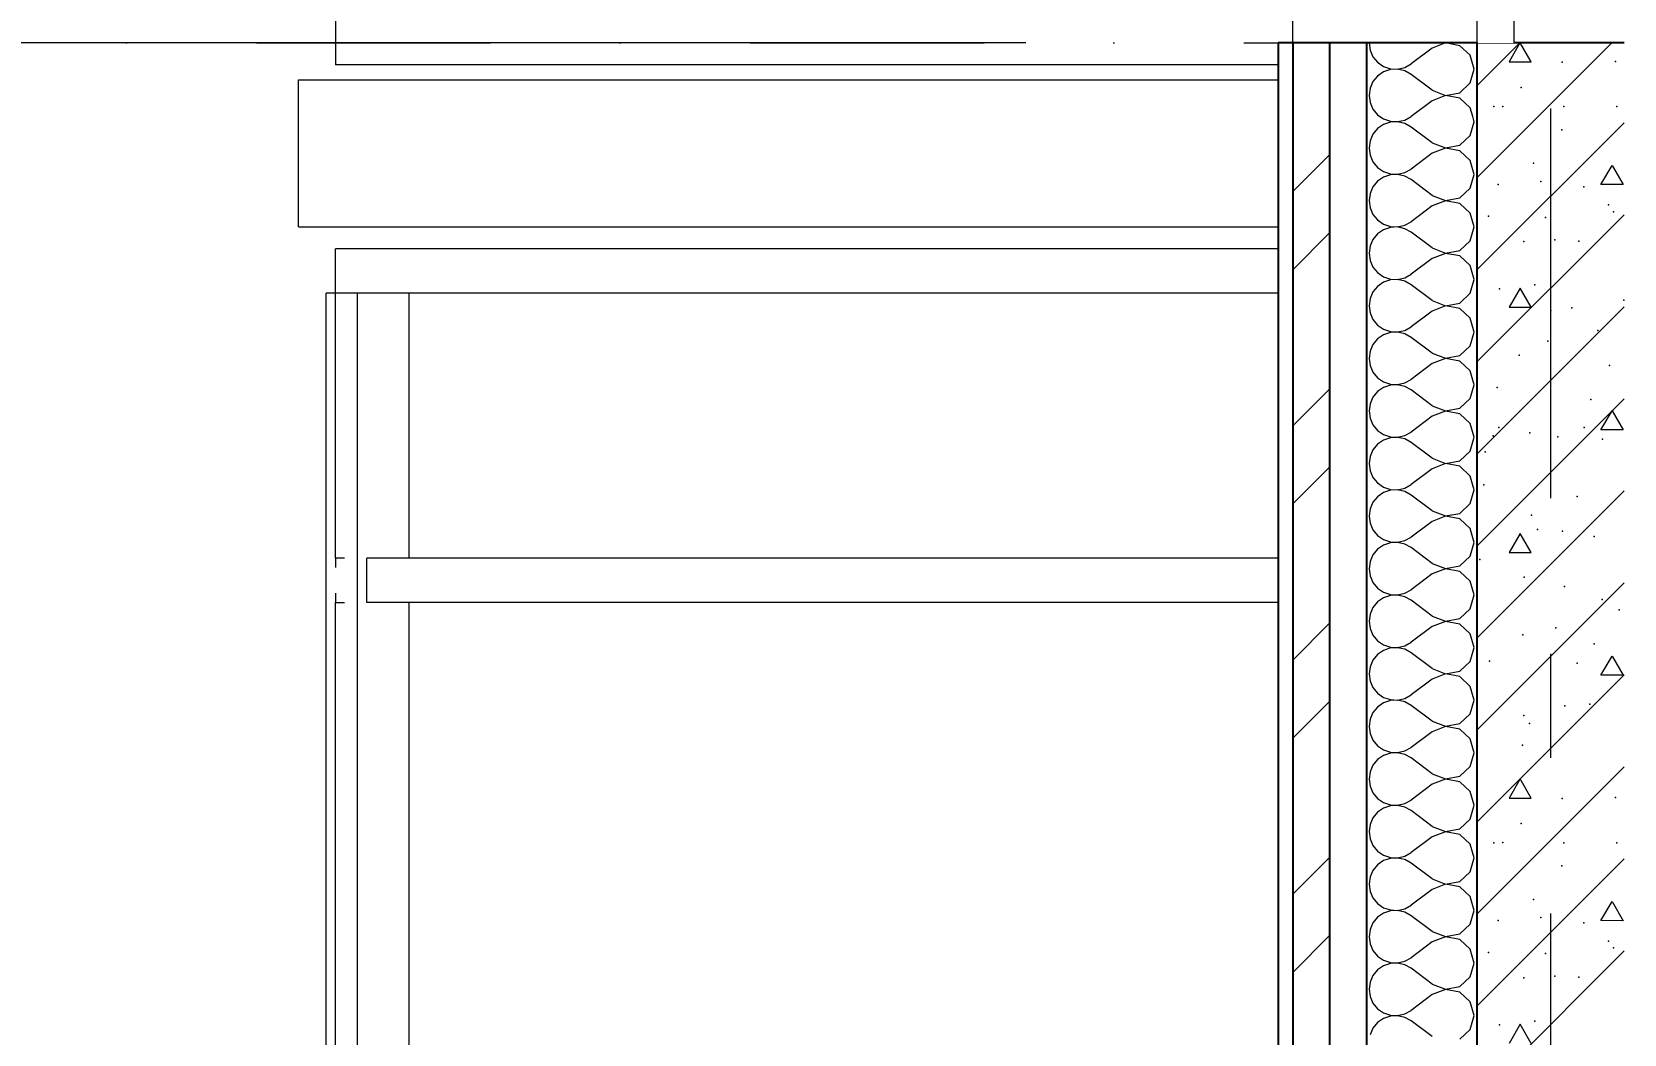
# Model space of a CAD drawing. Header units: millimetres. Extents: x 18162 to 7085488, y 72188 to 247925.
# Drawn here: x 3663267 to 3665429, y 108771 to 110133 of the extents above; entities that cross this region are included whole.
import ezdxf
from ezdxf.enums import TextEntityAlignment as Align

# ---------------------------------------------------------------- set-up
doc = ezdxf.new("R2010")
doc.units = ezdxf.units.MM
doc.header["$MEASUREMENT"] = 0
for name, pattern in [('Dot & Dashed', [670.277762, 317.5, -176.388889, 0, -176.388874]), ('Double Dashed', [1093.611073, 529.166651, -211.666656, 141.111112, -211.666656]), ('Wipeout_Contour', [1000, 0, -1000])]:
    doc.linetypes.add(name, pattern=pattern)
for name, color, linetype in [('Archicad Windows', 7, 'Continuous'), ('Finish - Wall', 7, 'Continuous'), ('Structural - Bearing', 7, 'Continuous'), ('Structural - Grid', 7, 'Continuous')]:
    doc.layers.add(name, color=color, linetype=linetype)
doc.styles.add('GENERATED_STYLE_3', font='', dxfattribs={"width": 0.8})
doc.styles.get('GENERATED_STYLE_3').set_extended_font_data('ISOCPEUR MON')
doc.dimstyles.new('GENERATED_STYLE__7', dxfattribs={"dimtxt": 220.000005, "dimasz": 114, "dimexe": 0.18, "dimexo": 342.629951, "dimgap": 0, "dimtad": 1, "dimdec": 0, "dimzin": 0, "dimdsep": 46, "dimtxsty": 'GENERATED_STYLE_3', "dimblk": 'ARROWHEAD_2', "dimblk1": 'ARROWHEAD_2', "dimblk2": 'ARROWHEAD_2', "dimcen": 0.09, "dimclrd": 13, "dimclre": 13, "dimclrt": 13, "dimadec": 0, "dimazin": 0, "dimtfac": 1, "dimtdec": 4, "dimtmove": 0, "dimatfit": 3, "dimfxl": 1, "dimtolj": 1, "dimtzin": 0, "dimarcsym": 0})
pattern_1 = [(45, (3761974.73, 95118), (-159.099, 159.099), []), (45, (3761921.7, 95171.04), (-159.099, 159.099), [])]

# ---------------------------------------------------------------- blocks, each defined once
blk = doc.blocks.new('*X796', base_point=(3761974.7, 95118))
at = {"layer": 'Structural - Bearing', "color": 7, "linetype": 'Continuous', "lineweight": 9}
for p, q in [((3665097.5, 110018), (3665102.4, 110014.6)), ((3665102.4, 110014.6), (3665111.7, 110011.5)), ((3665131.1, 110013.2), (3665139.8, 110018)), ((3665225.5, 110010.9), (3665223.5, 110018)), ((3665088, 109993.9), (3665084, 109984.9)), ((3665094.2, 110001.5), (3665088, 109993.9)), ((3665102.4, 110007.1), (3665094.2, 110001.5)), ((3665111.7, 110010.2), (3665102.4, 110007.1)), ((3665111.7, 110011.5), (3665121.5, 110011)), ((3665121.5, 110010.7), (3665111.7, 110010.2)), ((3665121.5, 110011), (3665131.1, 110013.2)), ((3665131.1, 110008.5), (3665121.5, 110010.7)), ((3665139.8, 110003.7), (3665131.1, 110008.5)), ((3665168.3, 109982.3), (3665139.8, 110003.7)), ((3665220.1, 109992.1), (3665225.5, 110010.9)), ((3665084, 109984.9), (3665082.6, 109975.1)), ((3665082.6, 109975.1), (3665084, 109965.4)), ((3665168.3, 109982.3), (3665186.6, 109975.3)), ((3665186.6, 109975), (3665168.3, 109968)), ((3665186.6, 109975.3), (3665205.7, 109978.9)), ((3665205.7, 109971.4), (3665186.6, 109975)), ((3665205.7, 109978.9), (3665220.1, 109992.1)), ((3665220.1, 109958.2), (3665205.7, 109971.4)), ((3665084, 109965.4), (3665088, 109956.4)), ((3665088, 109956.4), (3665094.2, 109948.8)), ((3665168.3, 109968), (3665139.8, 109946.6)), ((3665225.5, 109939.4), (3665220.1, 109958.2)), ((3665094.2, 109930.1), (3665088, 109922.5)), ((3665094.2, 109948.8), (3665102.4, 109943.2)), ((3665102.4, 109935.7), (3665094.2, 109930.1)), ((3665102.4, 109943.2), (3665111.7, 109940.1)), ((3665111.7, 109938.8), (3665102.4, 109935.7)), ((3665111.7, 109940.1), (3665121.5, 109939.6)), ((3665121.5, 109939.3), (3665111.7, 109938.8)), ((3665121.5, 109939.6), (3665131.1, 109941.8)), ((3665131.1, 109937.1), (3665121.5, 109939.3)), ((3665131.1, 109941.8), (3665139.8, 109946.6)), ((3665139.8, 109932.3), (3665131.1, 109937.1)), ((3665168.3, 109910.9), (3665139.8, 109932.3)), ((3665220.1, 109920.7), (3665225.5, 109939.4)), ((3665084, 109913.5), (3665082.6, 109903.7)), ((3665088, 109922.5), (3665084, 109913.5)), ((3665168.3, 109910.9), (3665186.6, 109903.9)), ((3665186.6, 109903.9), (3665205.7, 109907.5)), ((3665205.7, 109907.5), (3665220.1, 109920.7)), ((3665082.6, 109903.7), (3665084, 109894)), ((3665084, 109894), (3665088, 109884.9)), ((3665088, 109884.9), (3665094.2, 109877.4)), ((3665168.3, 109896.6), (3665139.8, 109875.1)), ((3665186.6, 109903.6), (3665168.3, 109896.6)), ((3665205.7, 109900), (3665186.6, 109903.6)), ((3665220.1, 109886.8), (3665205.7, 109900)), ((3665225.5, 109868), (3665220.1, 109886.8)), ((3665094.2, 109877.4), (3665102.4, 109871.8)), ((3665102.4, 109864.2), (3665094.2, 109858.7)), ((3665102.4, 109871.8), (3665111.7, 109868.6)), ((3665111.7, 109867.4), (3665102.4, 109864.2)), ((3665111.7, 109868.6), (3665121.5, 109868.2)), ((3665121.5, 109867.9), (3665111.7, 109867.4)), ((3665121.5, 109868.2), (3665131.1, 109870.4)), ((3665131.1, 109865.6), (3665121.5, 109867.9)), ((3665131.1, 109870.4), (3665139.8, 109875.1)), ((3665139.8, 109860.9), (3665131.1, 109865.6)), ((3665220.1, 109849.2), (3665225.5, 109868)), ((3665084, 109842.1), (3665082.6, 109832.3)), ((3665088, 109851.1), (3665084, 109842.1)), ((3665094.2, 109858.7), (3665088, 109851.1)), ((3665168.3, 109839.4), (3665139.8, 109860.9)), ((3665205.7, 109836.1), (3665220.1, 109849.2)), ((3665082.6, 109832.3), (3665084, 109822.5)), ((3665084, 109822.5), (3665088, 109813.5)), ((3665168.3, 109825.1), (3665139.8, 109803.7)), ((3665168.3, 109839.4), (3665186.6, 109832.4)), ((3665186.6, 109832.1), (3665168.3, 109825.1)), ((3665186.6, 109832.4), (3665205.7, 109836.1)), ((3665205.7, 109828.5), (3665186.6, 109832.1)), ((3665220.1, 109815.4), (3665205.7, 109828.5)), ((3665088, 109813.5), (3665094.2, 109805.9)), ((3665094.2, 109805.9), (3665102.4, 109800.3)), ((3665102.4, 109800.3), (3665111.7, 109797.2)), ((3665121.5, 109796.7), (3665131.1, 109799)), ((3665131.1, 109799), (3665139.8, 109803.7)), ((3665225.5, 109796.6), (3665220.1, 109815.4)), ((3665088, 109779.6), (3665084, 109770.6)), ((3665094.2, 109787.2), (3665088, 109779.6)), ((3665102.4, 109792.8), (3665094.2, 109787.2)), ((3665111.7, 109796), (3665102.4, 109792.8)), ((3665111.7, 109797.2), (3665121.5, 109796.7)), ((3665121.5, 109796.4), (3665111.7, 109796)), ((3665131.1, 109794.2), (3665121.5, 109796.4)), ((3665139.8, 109789.4), (3665131.1, 109794.2)), ((3665168.3, 109768), (3665139.8, 109789.4)), ((3665205.7, 109764.6), (3665220.1, 109777.8)), ((3665220.1, 109777.8), (3665225.5, 109796.6)), ((3665084, 109770.6), (3665082.6, 109760.9)), ((3665082.6, 109760.9), (3665084, 109751.1)), ((3665168.3, 109768), (3665186.6, 109761)), ((3665186.6, 109760.7), (3665168.3, 109753.7)), ((3665186.6, 109761), (3665205.7, 109764.6)), ((3665205.7, 109757.1), (3665186.6, 109760.7)), ((3665220.1, 109743.9), (3665205.7, 109757.1)), ((3665084, 109751.1), (3665088, 109742.1)), ((3665088, 109742.1), (3665094.2, 109734.5)), ((3665094.2, 109734.5), (3665102.4, 109728.9)), ((3665168.3, 109753.7), (3665139.8, 109732.3)), ((3665225.5, 109725.1), (3665220.1, 109743.9)), ((3665094.2, 109715.8), (3665088, 109708.2)), ((3665102.4, 109721.4), (3665094.2, 109715.8)), ((3665102.4, 109728.9), (3665111.7, 109725.8)), ((3665111.7, 109724.5), (3665102.4, 109721.4)), ((3665111.7, 109725.8), (3665121.5, 109725.3)), ((3665121.5, 109725), (3665111.7, 109724.5)), ((3665121.5, 109725.3), (3665131.1, 109727.5)), ((3665131.1, 109722.8), (3665121.5, 109725)), ((3665131.1, 109727.5), (3665139.8, 109732.3)), ((3665139.8, 109718), (3665131.1, 109722.8)), ((3665168.3, 109696.6), (3665139.8, 109718)), ((3665220.1, 109706.4), (3665225.5, 109725.1)), ((3665084, 109699.2), (3665082.6, 109689.4)), ((3665088, 109708.2), (3665084, 109699.2)), ((3665168.3, 109696.6), (3665186.6, 109689.6)), ((3665186.6, 109689.6), (3665205.7, 109693.2)), ((3665205.7, 109693.2), (3665220.1, 109706.4)), ((3665082.6, 109689.4), (3665084, 109679.7)), ((3665084, 109679.7), (3665088, 109670.7)), ((3665088, 109670.7), (3665094.2, 109663.1)), ((3665168.3, 109682.3), (3665139.8, 109660.9)), ((3665186.6, 109689.3), (3665168.3, 109682.3)), ((3665205.7, 109685.7), (3665186.6, 109689.3)), ((3665220.1, 109672.5), (3665205.7, 109685.7)), ((3665225.5, 109653.7), (3665220.1, 109672.5)), ((3665094.2, 109663.1), (3665102.4, 109657.5)), ((3665102.4, 109650), (3665094.2, 109644.4)), ((3665102.4, 109657.5), (3665111.7, 109654.3)), ((3665111.7, 109653.1), (3665102.4, 109650)), ((3665111.7, 109654.3), (3665121.5, 109653.9)), ((3665121.5, 109653.6), (3665111.7, 109653.1)), ((3665121.5, 109653.9), (3665131.1, 109656.1)), ((3665131.1, 109651.3), (3665121.5, 109653.6)), ((3665131.1, 109656.1), (3665139.8, 109660.9)), ((3665139.8, 109646.6), (3665131.1, 109651.3)), ((3665168.3, 109625.1), (3665139.8, 109646.6)), ((3665220.1, 109634.9), (3665225.5, 109653.7)), ((3665084, 109627.8), (3665082.6, 109618)), ((3665088, 109636.8), (3665084, 109627.8)), ((3665094.2, 109644.4), (3665088, 109636.8)), ((3665168.3, 109625.1), (3665186.6, 109618.2)), ((3665205.7, 109621.8), (3665220.1, 109634.9)), ((3665082.6, 109618), (3665084, 109608.2)), ((3665084, 109608.2), (3665088, 109599.2)), ((3665168.3, 109610.9), (3665139.8, 109589.4)), ((3665186.6, 109617.9), (3665168.3, 109610.9)), ((3665186.6, 109618.2), (3665205.7, 109621.8)), ((3665205.7, 109614.2), (3665186.6, 109617.9)), ((3665220.1, 109601.1), (3665205.7, 109614.2)), ((3665088, 109599.2), (3665094.2, 109591.6)), ((3665094.2, 109591.6), (3665102.4, 109586.1)), ((3665102.4, 109586.1), (3665111.7, 109582.9)), ((3665111.7, 109581.7), (3665102.4, 109578.5)), ((3665111.7, 109582.9), (3665121.5, 109582.4)), ((3665121.5, 109582.1), (3665111.7, 109581.7)), ((3665121.5, 109582.4), (3665131.1, 109584.7)), ((3665131.1, 109579.9), (3665121.5, 109582.1)), ((3665131.1, 109584.7), (3665139.8, 109589.4)), ((3665225.5, 109582.3), (3665220.1, 109601.1)), ((3665220.1, 109563.5), (3665225.5, 109582.3)), ((3665088, 109565.4), (3665084, 109556.3)), ((3665094.2, 109572.9), (3665088, 109565.4)), ((3665102.4, 109578.5), (3665094.2, 109572.9)), ((3665139.8, 109575.1), (3665131.1, 109579.9)), ((3665168.3, 109553.7), (3665139.8, 109575.1)), ((3665205.7, 109550.3), (3665220.1, 109563.5)), ((3665084, 109556.3), (3665082.6, 109546.6)), ((3665082.6, 109546.6), (3665084, 109536.8)), ((3665168.3, 109539.4), (3665139.8, 109518)), ((3665168.3, 109553.7), (3665186.6, 109546.7)), ((3665186.6, 109546.4), (3665168.3, 109539.4)), ((3665186.6, 109546.7), (3665205.7, 109550.3)), ((3665205.7, 109542.8), (3665186.6, 109546.4)), ((3665220.1, 109529.6), (3665205.7, 109542.8)), ((3665084, 109536.8), (3665088, 109527.8)), ((3665088, 109527.8), (3665094.2, 109520.2)), ((3665094.2, 109520.2), (3665102.4, 109514.6)), ((3665131.1, 109513.2), (3665139.8, 109518)), ((3665225.5, 109510.9), (3665220.1, 109529.6)), ((3665094.2, 109501.5), (3665088, 109493.9)), ((3665102.4, 109507.1), (3665094.2, 109501.5)), ((3665102.4, 109514.6), (3665111.7, 109511.5)), ((3665111.7, 109510.2), (3665102.4, 109507.1)), ((3665111.7, 109511.5), (3665121.5, 109511)), ((3665121.5, 109510.7), (3665111.7, 109510.2)), ((3665121.5, 109511), (3665131.1, 109513.2)), ((3665131.1, 109508.5), (3665121.5, 109510.7)), ((3665139.8, 109503.7), (3665131.1, 109508.5)), ((3665168.3, 109482.3), (3665139.8, 109503.7)), ((3665220.1, 109492.1), (3665225.5, 109510.9)), ((3665084, 109484.9), (3665082.6, 109475.1)), ((3665082.6, 109475.1), (3665084, 109465.4)), ((3665088, 109493.9), (3665084, 109484.9)), ((3665168.3, 109482.3), (3665186.6, 109475.3)), ((3665186.6, 109475), (3665168.3, 109468)), ((3665186.6, 109475.3), (3665205.7, 109478.9)), ((3665205.7, 109471.4), (3665186.6, 109475)), ((3665205.7, 109478.9), (3665220.1, 109492.1)), ((3665084, 109465.4), (3665088, 109456.4)), ((3665088, 109456.4), (3665094.2, 109448.8)), ((3665168.3, 109468), (3665139.8, 109446.6)), ((3665220.1, 109458.2), (3665205.7, 109471.4)), ((3665225.5, 109439.4), (3665220.1, 109458.2)), ((3665094.2, 109430.1), (3665088, 109422.5)), ((3665094.2, 109448.8), (3665102.4, 109443.2)), ((3665102.4, 109435.7), (3665094.2, 109430.1)), ((3665102.4, 109443.2), (3665111.7, 109440.1)), ((3665111.7, 109438.8), (3665102.4, 109435.7)), ((3665111.7, 109440.1), (3665121.5, 109439.6)), ((3665121.5, 109439.3), (3665111.7, 109438.8)), ((3665121.5, 109439.6), (3665131.1, 109441.8)), ((3665131.1, 109437.1), (3665121.5, 109439.3)), ((3665131.1, 109441.8), (3665139.8, 109446.6)), ((3665139.8, 109432.3), (3665131.1, 109437.1)), ((3665168.3, 109410.9), (3665139.8, 109432.3)), ((3665220.1, 109420.7), (3665225.5, 109439.4)), ((3665084, 109413.5), (3665082.6, 109403.7)), ((3665088, 109422.5), (3665084, 109413.5)), ((3665168.3, 109410.9), (3665186.6, 109403.9)), ((3665205.7, 109407.5), (3665220.1, 109420.7)), ((3665082.6, 109403.7), (3665084, 109394)), ((3665084, 109394), (3665088, 109384.9)), ((3665168.3, 109396.6), (3665139.8, 109375.1)), ((3665186.6, 109403.6), (3665168.3, 109396.6)), ((3665186.6, 109403.9), (3665205.7, 109407.5)), ((3665205.7, 109400), (3665186.6, 109403.6)), ((3665220.1, 109386.8), (3665205.7, 109400)), ((3665088, 109384.9), (3665094.2, 109377.4)), ((3665094.2, 109377.4), (3665102.4, 109371.8)), ((3665102.4, 109371.8), (3665111.7, 109368.6)), ((3665111.7, 109367.4), (3665102.4, 109364.2)), ((3665111.7, 109368.6), (3665121.5, 109368.2)), ((3665121.5, 109367.9), (3665111.7, 109367.4)), ((3665121.5, 109368.2), (3665131.1, 109370.4)), ((3665131.1, 109365.6), (3665121.5, 109367.9)), ((3665131.1, 109370.4), (3665139.8, 109375.1)), ((3665139.8, 109360.9), (3665131.1, 109365.6)), ((3665225.5, 109368), (3665220.1, 109386.8)), ((3665220.1, 109349.2), (3665225.5, 109368)), ((3665088, 109351.1), (3665084, 109342.1)), ((3665094.2, 109358.7), (3665088, 109351.1)), ((3665102.4, 109364.2), (3665094.2, 109358.7)), ((3665168.3, 109339.4), (3665139.8, 109360.9)), ((3665205.7, 109336.1), (3665220.1, 109349.2)), ((3665084, 109342.1), (3665082.6, 109332.3)), ((3665082.6, 109332.3), (3665084, 109322.5)), ((3665084, 109322.5), (3665088, 109313.5)), ((3665168.3, 109325.1), (3665139.8, 109303.7)), ((3665168.3, 109339.4), (3665186.6, 109332.4)), ((3665186.6, 109332.1), (3665168.3, 109325.1)), ((3665186.6, 109332.4), (3665205.7, 109336.1)), ((3665205.7, 109328.5), (3665186.6, 109332.1)), ((3665220.1, 109315.4), (3665205.7, 109328.5)), ((3665088, 109313.5), (3665094.2, 109305.9)), ((3665094.2, 109305.9), (3665102.4, 109300.3)), ((3665102.4, 109300.3), (3665111.7, 109297.2)), ((3665131.1, 109299), (3665139.8, 109303.7)), ((3665225.5, 109296.6), (3665220.1, 109315.4)), ((3665088, 109279.6), (3665084, 109270.6)), ((3665094.2, 109287.2), (3665088, 109279.6)), ((3665102.4, 109292.8), (3665094.2, 109287.2)), ((3665111.7, 109296), (3665102.4, 109292.8)), ((3665111.7, 109297.2), (3665121.5, 109296.7)), ((3665121.5, 109296.4), (3665111.7, 109296)), ((3665121.5, 109296.7), (3665131.1, 109299)), ((3665131.1, 109294.2), (3665121.5, 109296.4)), ((3665139.8, 109289.4), (3665131.1, 109294.2)), ((3665168.3, 109268), (3665139.8, 109289.4)), ((3665220.1, 109277.8), (3665225.5, 109296.6)), ((3665084, 109270.6), (3665082.6, 109260.9)), ((3665082.6, 109260.9), (3665084, 109251.1)), ((3665168.3, 109268), (3665186.6, 109261)), ((3665186.6, 109260.7), (3665168.3, 109253.7)), ((3665186.6, 109261), (3665205.7, 109264.6)), ((3665205.7, 109257.1), (3665186.6, 109260.7)), ((3665205.7, 109264.6), (3665220.1, 109277.8)), ((3665220.1, 109243.9), (3665205.7, 109257.1)), ((3665084, 109251.1), (3665088, 109242.1)), ((3665088, 109242.1), (3665094.2, 109234.5)), ((3665168.3, 109253.7), (3665139.8, 109232.3)), ((3665225.5, 109225.1), (3665220.1, 109243.9)), ((3665094.2, 109215.8), (3665088, 109208.2)), ((3665094.2, 109234.5), (3665102.4, 109228.9)), ((3665102.4, 109221.4), (3665094.2, 109215.8)), ((3665102.4, 109228.9), (3665111.7, 109225.8)), ((3665111.7, 109224.5), (3665102.4, 109221.4)), ((3665111.7, 109225.8), (3665121.5, 109225.3)), ((3665121.5, 109225), (3665111.7, 109224.5)), ((3665121.5, 109225.3), (3665131.1, 109227.5)), ((3665131.1, 109222.8), (3665121.5, 109225)), ((3665131.1, 109227.5), (3665139.8, 109232.3)), ((3665139.8, 109218), (3665131.1, 109222.8)), ((3665168.3, 109196.6), (3665139.8, 109218)), ((3665220.1, 109206.4), (3665225.5, 109225.1)), ((3665084, 109199.2), (3665082.6, 109189.4)), ((3665088, 109208.2), (3665084, 109199.2)), ((3665168.3, 109196.6), (3665186.6, 109189.6)), ((3665186.6, 109189.6), (3665205.7, 109193.2)), ((3665205.7, 109193.2), (3665220.1, 109206.4)), ((3665082.6, 109189.4), (3665084, 109179.7)), ((3665084, 109179.7), (3665088, 109170.7)), ((3665088, 109170.7), (3665094.2, 109163.1)), ((3665168.3, 109182.3), (3665139.8, 109160.9)), ((3665186.6, 109189.3), (3665168.3, 109182.3)), ((3665205.7, 109185.7), (3665186.6, 109189.3)), ((3665220.1, 109172.5), (3665205.7, 109185.7)), ((3665225.5, 109153.7), (3665220.1, 109172.5)), ((3665094.2, 109163.1), (3665102.4, 109157.5)), ((3665102.4, 109150), (3665094.2, 109144.4)), ((3665102.4, 109157.5), (3665111.7, 109154.3)), ((3665111.7, 109153.1), (3665102.4, 109150)), ((3665111.7, 109154.3), (3665121.5, 109153.9)), ((3665121.5, 109153.6), (3665111.7, 109153.1)), ((3665121.5, 109153.9), (3665131.1, 109156.1)), ((3665131.1, 109151.3), (3665121.5, 109153.6)), ((3665131.1, 109156.1), (3665139.8, 109160.9)), ((3665139.8, 109146.6), (3665131.1, 109151.3)), ((3665220.1, 109134.9), (3665225.5, 109153.7)), ((3665084, 109127.8), (3665082.6, 109118)), ((3665088, 109136.8), (3665084, 109127.8)), ((3665094.2, 109144.4), (3665088, 109136.8)), ((3665168.3, 109125.1), (3665139.8, 109146.6)), ((3665205.7, 109121.8), (3665220.1, 109134.9)), ((3665082.6, 109118), (3665084, 109108.2)), ((3665084, 109108.2), (3665088, 109099.2)), ((3665168.3, 109110.9), (3665139.8, 109089.4)), ((3665168.3, 109125.1), (3665186.6, 109118.2)), ((3665186.6, 109117.9), (3665168.3, 109110.9)), ((3665186.6, 109118.2), (3665205.7, 109121.8)), ((3665205.7, 109114.2), (3665186.6, 109117.9)), ((3665220.1, 109101.1), (3665205.7, 109114.2)), ((3665088, 109099.2), (3665094.2, 109091.6)), ((3665094.2, 109091.6), (3665102.4, 109086.1)), ((3665102.4, 109086.1), (3665111.7, 109082.9)), ((3665121.5, 109082.4), (3665131.1, 109084.7)), ((3665131.1, 109084.7), (3665139.8, 109089.4)), ((3665225.5, 109082.3), (3665220.1, 109101.1)), ((3665088, 109065.4), (3665084, 109056.3)), ((3665094.2, 109072.9), (3665088, 109065.4)), ((3665102.4, 109078.5), (3665094.2, 109072.9)), ((3665111.7, 109081.7), (3665102.4, 109078.5)), ((3665111.7, 109082.9), (3665121.5, 109082.4)), ((3665121.5, 109082.1), (3665111.7, 109081.7)), ((3665131.1, 109079.9), (3665121.5, 109082.1)), ((3665139.8, 109075.1), (3665131.1, 109079.9)), ((3665168.3, 109053.7), (3665139.8, 109075.1)), ((3665205.7, 109050.3), (3665220.1, 109063.5)), ((3665220.1, 109063.5), (3665225.5, 109082.3)), ((3665084, 109056.3), (3665082.6, 109046.6)), ((3665082.6, 109046.6), (3665084, 109036.8)), ((3665168.3, 109053.7), (3665186.6, 109046.7)), ((3665186.6, 109046.4), (3665168.3, 109039.4)), ((3665186.6, 109046.7), (3665205.7, 109050.3)), ((3665205.7, 109042.8), (3665186.6, 109046.4)), ((3665220.1, 109029.6), (3665205.7, 109042.8)), ((3665084, 109036.8), (3665088, 109027.8)), ((3665088, 109027.8), (3665094.2, 109020.2)), ((3665094.2, 109020.2), (3665102.4, 109014.6)), ((3665168.3, 109039.4), (3665139.8, 109018)), ((3665225.5, 109010.9), (3665220.1, 109029.6)), ((3665094.2, 109001.5), (3665088, 108993.9)), ((3665102.4, 109007.1), (3665094.2, 109001.5)), ((3665102.4, 109014.6), (3665111.7, 109011.5)), ((3665111.7, 109010.2), (3665102.4, 109007.1)), ((3665111.7, 109011.5), (3665121.5, 109011)), ((3665121.5, 109010.7), (3665111.7, 109010.2)), ((3665121.5, 109011), (3665131.1, 109013.2)), ((3665131.1, 109008.5), (3665121.5, 109010.7)), ((3665131.1, 109013.2), (3665139.8, 109018)), ((3665139.8, 109003.7), (3665131.1, 109008.5)), ((3665168.3, 108982.3), (3665139.8, 109003.7)), ((3665220.1, 108992.1), (3665225.5, 109010.9)), ((3665084, 108984.9), (3665082.6, 108975.1)), ((3665088, 108993.9), (3665084, 108984.9)), ((3665168.3, 108982.3), (3665186.6, 108975.3)), ((3665186.6, 108975.3), (3665205.7, 108978.9)), ((3665205.7, 108978.9), (3665220.1, 108992.1)), ((3665082.6, 108975.1), (3665084, 108965.4)), ((3665084, 108965.4), (3665088, 108956.4)), ((3665088, 108956.4), (3665094.2, 108948.8)), ((3665168.3, 108968), (3665139.8, 108946.6)), ((3665186.6, 108975), (3665168.3, 108968)), ((3665205.7, 108971.4), (3665186.6, 108975)), ((3665220.1, 108958.2), (3665205.7, 108971.4)), ((3665225.5, 108939.4), (3665220.1, 108958.2)), ((3665094.2, 108948.8), (3665102.4, 108943.2)), ((3665102.4, 108935.7), (3665094.2, 108930.1)), ((3665102.4, 108943.2), (3665111.7, 108940.1)), ((3665111.7, 108938.8), (3665102.4, 108935.7)), ((3665111.7, 108940.1), (3665121.5, 108939.6)), ((3665121.5, 108939.3), (3665111.7, 108938.8)), ((3665121.5, 108939.6), (3665131.1, 108941.8)), ((3665131.1, 108937.1), (3665121.5, 108939.3)), ((3665131.1, 108941.8), (3665139.8, 108946.6)), ((3665139.8, 108932.3), (3665131.1, 108937.1)), ((3665220.1, 108920.7), (3665225.5, 108939.4)), ((3665084, 108913.5), (3665082.6, 108903.7)), ((3665088, 108922.5), (3665084, 108913.5)), ((3665094.2, 108930.1), (3665088, 108922.5)), ((3665168.3, 108910.9), (3665139.8, 108932.3)), ((3665205.7, 108907.5), (3665220.1, 108920.7)), ((3665082.6, 108903.7), (3665084, 108894)), ((3665084, 108894), (3665088, 108884.9)), ((3665168.3, 108896.6), (3665139.8, 108875.1)), ((3665168.3, 108910.9), (3665186.6, 108903.9)), ((3665186.6, 108903.6), (3665168.3, 108896.6)), ((3665186.6, 108903.9), (3665205.7, 108907.5)), ((3665205.7, 108900), (3665186.6, 108903.6)), ((3665220.1, 108886.8), (3665205.7, 108900)), ((3665088, 108884.9), (3665094.2, 108877.4)), ((3665094.2, 108877.4), (3665102.4, 108871.8)), ((3665102.4, 108871.8), (3665111.7, 108868.6)), ((3665111.7, 108868.6), (3665121.5, 108868.2)), ((3665121.5, 108868.2), (3665131.1, 108870.4)), ((3665131.1, 108870.4), (3665139.8, 108875.1)), ((3665225.5, 108868), (3665220.1, 108886.8)), ((3665220.1, 108849.2), (3665225.5, 108868)), ((3665088, 108851.1), (3665084, 108842.1)), ((3665094.2, 108858.7), (3665088, 108851.1)), ((3665102.4, 108864.2), (3665094.2, 108858.7)), ((3665111.7, 108867.4), (3665102.4, 108864.2)), ((3665121.5, 108867.9), (3665111.7, 108867.4)), ((3665131.1, 108865.6), (3665121.5, 108867.9)), ((3665139.8, 108860.9), (3665131.1, 108865.6)), ((3665168.3, 108839.4), (3665139.8, 108860.9)), ((3665205.7, 108836.1), (3665220.1, 108849.2)), ((3665084, 108842.1), (3665082.6, 108832.3)), ((3665082.6, 108832.3), (3665084, 108822.5)), ((3665168.3, 108825.1), (3665139.8, 108803.7)), ((3665168.3, 108839.4), (3665186.6, 108832.4)), ((3665186.6, 108832.1), (3665168.3, 108825.1)), ((3665186.6, 108832.4), (3665205.7, 108836.1)), ((3665205.7, 108828.5), (3665186.6, 108832.1)), ((3665220.1, 108815.4), (3665205.7, 108828.5)), ((3665084, 108822.5), (3665088, 108813.5)), ((3665088, 108813.5), (3665094.2, 108805.9)), ((3665094.2, 108805.9), (3665102.4, 108800.3)), ((3665131.1, 108799), (3665139.8, 108803.7)), ((3665225.5, 108796.6), (3665220.1, 108815.4)), ((3665094.2, 108787.2), (3665088, 108779.6)), ((3665102.4, 108792.8), (3665094.2, 108787.2)), ((3665102.4, 108800.3), (3665111.7, 108797.2)), ((3665111.7, 108796), (3665102.4, 108792.8)), ((3665111.7, 108797.2), (3665121.5, 108796.7)), ((3665121.5, 108796.4), (3665111.7, 108796)), ((3665121.5, 108796.7), (3665131.1, 108799)), ((3665131.1, 108794.2), (3665121.5, 108796.4)), ((3665139.8, 108789.4), (3665131.1, 108794.2)), ((3665168.3, 108768), (3665139.8, 108789.4)), ((3665220.1, 108777.8), (3665225.5, 108796.6)), ((3665088, 108779.6), (3665084, 108770.6)), ((3665205.7, 108764.6), (3665220.1, 108777.8))]:
    blk.add_line(p, q, dxfattribs=at)
blk = doc.blocks.new('*X798', base_point=(3761974.7, 95118))
at = {"layer": 'Structural - Bearing', "color": 7, "linetype": 'Continuous', "lineweight": 9}
for p, q in [((3665229.1, 109934.5), (3665312.5, 110018)), ((3665229.1, 109809.5), (3665429.1, 110009.5)), ((3665397.6, 109925.6), (3665412.8, 109951.6)), ((3665412.8, 109951.6), (3665427.7, 109925.5)), ((3665427.7, 109925.5), (3665397.6, 109925.6)), ((3665229.1, 109684.5), (3665429.1, 109884.5)), ((3665287.8, 109784.9), (3665272.9, 109758.9)), ((3665302.9, 109758.9), (3665287.8, 109784.9)), ((3665229.1, 109559.5), (3665429.1, 109759.5)), ((3665272.9, 109758.9), (3665302.9, 109758.9)), ((3665229.1, 109434.5), (3665429.1, 109634.5)), ((3665397.6, 109592.2), (3665412.8, 109618.3)), ((3665412.8, 109618.3), (3665427.7, 109592.2)), ((3665427.7, 109592.2), (3665397.6, 109592.2)), ((3665229.1, 109309.5), (3665429.1, 109509.5)), ((3665287.8, 109451.6), (3665272.9, 109425.5)), ((3665302.9, 109425.6), (3665287.8, 109451.6)), ((3665272.9, 109425.5), (3665302.9, 109425.6)), ((3665229.1, 109184.5), (3665429.1, 109384.5)), ((3665397.6, 109258.9), (3665412.8, 109284.9)), ((3665412.8, 109284.9), (3665427.7, 109258.9)), ((3665287.8, 109118.2), (3665429.1, 109259.5)), ((3665427.7, 109258.9), (3665397.6, 109258.9)), ((3665412.8, 109118.2), (3665429.1, 109134.5)), ((3665229.1, 108934.5), (3665412.8, 109118.2)), ((3665229.1, 109059.5), (3665287.8, 109118.2)), ((3665287.8, 109118.2), (3665272.9, 109092.2)), ((3665302.9, 109092.2), (3665287.8, 109118.2)), ((3665272.9, 109092.2), (3665302.9, 109092.2)), ((3665229.1, 108809.5), (3665429.1, 109009.5)), ((3665397.6, 108925.6), (3665412.8, 108951.6)), ((3665412.8, 108951.6), (3665427.7, 108925.5)), ((3665427.7, 108925.5), (3665397.6, 108925.6)), ((3665229.1, 108684.5), (3665429.1, 108884.5)), ((3665287.8, 108784.9), (3665272.9, 108758.9)), ((3665302.9, 108758.9), (3665287.8, 108784.9))]:
    blk.add_line(p, q, dxfattribs=at)
for p in [(3665344.5, 109999.9), (3665306.1, 109954.5), (3665315.8, 109929.9), (3665257.8, 109925.6), (3665374.1, 109922.5), (3665408, 109897.9), (3665414.8, 109888.7), (3665244.8, 109882.5), (3665322.1, 109881), (3665229.4, 109843.9), (3665293, 109848), (3665335.1, 109850.5), (3665367.7, 109848.8), (3665367.7, 109848.8), (3665259.9, 109783.9), (3665307.6, 109789.1), (3665357.8, 109758.2), (3665428.6, 109768.7), (3665329.5, 109754.3), (3665325.2, 109712.7), (3665393.3, 109727.1), (3665286.5, 109694), (3665409.1, 109679.8), (3665256.8, 109649.8), (3665383.9, 109633.7), (3665251, 109584.3), (3665258.7, 109595.7), (3665300.9, 109588.4), (3665339.1, 109582.7), (3665374.6, 109595.7), (3665240.2, 109562.6), (3665399.7, 109579.7), (3665238.5, 109517.8), (3665365.1, 109501.7), (3665303.1, 109476.6), (3665311.4, 109456.8), (3665345.3, 109454.5), (3665388.3, 109447.5), (3665233.1, 109416.2), (3665293.2, 109392.2), (3665348, 109379.3), (3665399.4, 109361.7), (3665422.5, 109347.8), (3665336.2, 109323.5), (3665291.4, 109313.9), (3665388.5, 109301.5), (3665246.4, 109278.3), (3665365.4, 109275.2), (3665348.5, 109217.6), (3665382.4, 109219.6), (3665292.7, 109204.1), (3665300.5, 109193.3), (3665291.2, 109163.9), (3665345, 109091.6), (3665417.2, 109092.8), (3665289, 109057.6), (3665252.3, 109031.5), (3665264.4, 109031.6), (3665347.1, 109031.5), (3665419.2, 109031.5), (3665344.5, 108999.9), (3665306.1, 108954.5), (3665257.8, 108925.6), (3665315.8, 108929.8), (3665374.1, 108922.5), (3665408, 108897.9), (3665244.8, 108882.5), (3665322.1, 108881), (3665414.8, 108888.7), (3665293, 108847.9), (3665335.1, 108850.4), (3665367.7, 108848.8), (3665367.7, 108848.8), (3665229.4, 108843.9), (3665259.9, 108783.9), (3665307.6, 108789.1)]:
    blk.add_point(p, dxfattribs=at)
blk = doc.blocks.new('*X810', base_point=(3761974.7, 95118))
at = {"layer": 'Structural - Bearing', "color": 7, "linetype": 'Continuous', "lineweight": 9}
for p, q in [((3665082.6, 110118), (3665084, 110108.2)), ((3665084, 110108.2), (3665088, 110099.2)), ((3665168.3, 110110.9), (3665139.8, 110089.4)), ((3665186.6, 110117.9), (3665168.3, 110110.9)), ((3665205.7, 110114.2), (3665186.6, 110117.9)), ((3665220.1, 110101.1), (3665205.7, 110114.2)), ((3665225.5, 110082.3), (3665220.1, 110101.1)), ((3665088, 110099.2), (3665094.2, 110091.6)), ((3665094.2, 110091.6), (3665102.4, 110086.1)), ((3665102.4, 110086.1), (3665111.7, 110082.9)), ((3665111.7, 110081.7), (3665102.4, 110078.5)), ((3665111.7, 110082.9), (3665121.5, 110082.4)), ((3665121.5, 110082.1), (3665111.7, 110081.7)), ((3665121.5, 110082.4), (3665131.1, 110084.7)), ((3665131.1, 110079.9), (3665121.5, 110082.1)), ((3665131.1, 110084.7), (3665139.8, 110089.4)), ((3665139.8, 110075.1), (3665131.1, 110079.9)), ((3665220.1, 110063.5), (3665225.5, 110082.3)), ((3665088, 110065.4), (3665084, 110056.3)), ((3665094.2, 110072.9), (3665088, 110065.4)), ((3665102.4, 110078.5), (3665094.2, 110072.9)), ((3665168.3, 110053.7), (3665139.8, 110075.1)), ((3665205.7, 110050.3), (3665220.1, 110063.5)), ((3665084, 110056.3), (3665082.6, 110046.6)), ((3665082.6, 110046.6), (3665084, 110036.8)), ((3665084, 110036.8), (3665088, 110027.8)), ((3665168.3, 110039.4), (3665139.8, 110018)), ((3665168.3, 110053.7), (3665186.6, 110046.7)), ((3665186.6, 110046.4), (3665168.3, 110039.4)), ((3665186.6, 110046.7), (3665205.7, 110050.3)), ((3665205.7, 110042.8), (3665186.6, 110046.4)), ((3665220.1, 110029.6), (3665205.7, 110042.8)), ((3665088, 110027.8), (3665094.2, 110020.2)), ((3665094.2, 110020.2), (3665097.5, 110018)), ((3665223.5, 110018), (3665220.1, 110029.6))]:
    blk.add_line(p, q, dxfattribs=at)
blk = doc.blocks.new('*X812', base_point=(3761974.7, 95118))
at = {"layer": 'Structural - Bearing', "color": 7, "linetype": 'Continuous', "lineweight": 9}
for p, q in [((3665229.1, 110059.5), (3665287.5, 110118)), ((3665287.6, 110118), (3665272.9, 110092.2)), ((3665302.9, 110092.2), (3665287.9, 110118)), ((3665312.5, 110018), (3665412.5, 110118)), ((3665272.9, 110092.2), (3665302.9, 110092.2))]:
    blk.add_line(p, q, dxfattribs=at)
for p in [(3665345, 110091.7), (3665417.2, 110092.8), (3665289, 110057.6), (3665252.3, 110031.5), (3665264.4, 110031.6), (3665347.1, 110031.5), (3665419.2, 110031.5)]:
    blk.add_point(p, dxfattribs=at)
blk = doc.blocks.new('Standard grid marker[358]_3', base_point=(3665329.1, 147118))
at = {"layer": 'Structural - Grid', "color": 13, "linetype": 'Double Dashed', "lineweight": 13}
blk.add_line((3665329.1, 146118), (3665329.1, 88118), dxfattribs=at)
at = {"layer": 'Structural - Grid', "color": 13, "lineweight": 13, "style": 'GENERATED_STYLE_3'}
blk.add_attdef('AC_MarkerText_1', text='', height=250, rotation=360, dxfattribs=at).set_placement((3665329.1, 86943), align=Align.TOP_CENTER)
blk = doc.blocks.new('*D1206', base_point=(3761974.7, 95118))
at = {"color": 12, "linetype": 'Continuous', "lineweight": 35}
for p, q in [((3661904.5, 110161.3), (3662054.5, 110074.7)), ((3661904.5, 108661.3), (3662054.5, 108574.7))]:
    blk.add_line(p, q, dxfattribs=at)
at = {"color": 13, "linetype": 'Continuous', "lineweight": 13}
for p, q in [((3664616.4, 110118), (3661867, 110118)), ((3661979.5, 108618), (3661979.5, 110118)), ((3665086.4, 108618), (3661867, 108618))]:
    blk.add_line(p, q, dxfattribs=at)
at = {"color": 13, "lineweight": 13, "insert": (3662043.3, 109108.9), "char_height": 220, "attachment_point": 7, "rotation": 90, "style": 'GENERATED_STYLE_3'}
blk.add_mtext('\\A1;{\\pql;\\fISOCPEUR MON|b0|i0|c0|p0;\\W0.800000;1,500}', dxfattribs=at)
blk = doc.blocks.new('ARROWHEAD_2')
at = {"color": 0, "linetype": 'Continuous', "lineweight": 0}
for p, q in [((-0.378, -0.655), (0.378, 0.655)), ((0, 0), (-1, 0))]:
    blk.add_line(p, q, dxfattribs=at)
blk = doc.blocks.new('*D1207', base_point=(3761974.7, 95118))
at = {"color": 12, "linetype": 'Continuous', "lineweight": 35}
for p, q in [((3661904.5, 110961.3), (3662054.5, 110874.7)), ((3661904.5, 110161.3), (3662054.5, 110074.7))]:
    blk.add_line(p, q, dxfattribs=at)
at = {"color": 13, "linetype": 'Continuous', "lineweight": 13}
for p, q in [((3664636.4, 110918), (3661867, 110918)), ((3661979.5, 110118), (3661979.5, 110918)), ((3664616.4, 110118), (3661867, 110118))]:
    blk.add_line(p, q, dxfattribs=at)
at = {"color": 13, "lineweight": 13, "insert": (3661999.4, 110333.6), "char_height": 220, "attachment_point": 7, "rotation": 90, "style": 'GENERATED_STYLE_3'}
blk.add_mtext('\\A1;{\\pql;\\fISOCPEUR MON|b0|i0|c0|p0;\\W0.800000;800}', dxfattribs=at)
blk = doc.blocks.new('*D1241', base_point=(3761974.7, 95118))
at = {"color": 12, "linetype": 'Continuous', "lineweight": 35}
for p, q in [((3661304.2, 133911.3), (3661454.2, 133824.7)), ((3661304.2, 101111.3), (3661454.2, 101024.7))]:
    blk.add_line(p, q, dxfattribs=at)
at = {"color": 13, "linetype": 'Continuous', "lineweight": 13}
for p, q in [((3664516.7, 133868), (3661266.7, 133868)), ((3661379.2, 101068), (3661379.2, 133868)), ((3664436.4, 101068), (3661266.7, 101068))]:
    blk.add_line(p, q, dxfattribs=at)
at = {"color": 13, "lineweight": 13, "char_height": 220, "attachment_point": 7, "rotation": 90, "style": 'GENERATED_STYLE_3'}
for s, insert in [('\\A1;{\\pql;\\fISOCPEUR MON|b0|i0|c0|p0;\\W0.800000;200}', (3661399, 133455.8)), ('\\A1;{\\pql;\\fISOCPEUR MON|b0|i0|c0|p0;\\W0.800000;32,800}', (3661443, 116945.5))]:
    blk.add_mtext(s, dxfattribs=dict(at, insert=insert))
blk = doc.blocks.new('*D1248', base_point=(3761974.7, 95118))
at = {"color": 13, "linetype": 'Continuous', "lineweight": 13}
for p, q in [((3660779.6, 145568), (3660779.6, 145641.4)), ((3664636.4, 145568), (3660667.1, 145568)), ((3660779.6, 90368), (3660779.6, 145568)), ((3664786.4, 90368), (3660667.1, 90368)), ((3660779.6, 90294.7), (3660779.6, 90368))]:
    blk.add_line(p, q, dxfattribs=at)
at = {"color": 12, "linetype": 'Continuous', "lineweight": 35}
for p, q in [((3660854.6, 145524.7), (3660704.6, 145611.3)), ((3660704.6, 90411.3), (3660854.6, 90324.7))]:
    blk.add_line(p, q, dxfattribs=at)
at = {"color": 13, "lineweight": 13, "insert": (3660843.4, 117629.9), "char_height": 220, "attachment_point": 7, "rotation": 90, "style": 'GENERATED_STYLE_3'}
blk.add_mtext('\\A1;{\\pql;\\fISOCPEUR MON|b0|i0|c0|p0;\\W0.800000;55,200}', dxfattribs=at)

msp = doc.modelspace()

# ---------------------------------------------------------------- hatches: boundary and pattern name
at = {"layer": 'Structural - Bearing', "linetype": 'Continuous', "lineweight": 9}
h = msp.add_hatch(dxfattribs=at)
h.set_pattern_fill('Gypsum_0003', style=0, pattern_type=2)
h.set_pattern_definition([(0, (3761974.73, 95118.01), (0, 75), [0, -75])])
h.paths.add_polyline_path([(3664959.1, 110118), (3664959.1, 107918), (3664979.1, 107918), (3664979.1, 110118)])
h = msp.add_hatch(dxfattribs=at)
h.set_pattern_fill('Steel_0003', style=0, pattern_type=2)
h.set_pattern_definition(pattern_1)
h.paths.add_polyline_path([(3664979.1, 110118), (3664979.1, 110018), (3665029.1, 110018), (3665029.1, 110118)])
h = msp.add_hatch(dxfattribs=at)
h.set_pattern_fill('Steel_0003', style=0, pattern_type=2)
h.set_pattern_definition(pattern_1)
h.paths.add_polyline_path([(3664979.1, 107918), (3665029.1, 107918), (3665029.1, 110018), (3664979.1, 110018)])

# ---------------------------------------------------------------- linework, layer by layer
at = {"layer": 'Archicad Windows', "color": 7, "linetype": 'Continuous', "lineweight": 9}
msp.add_line((3664979.1, 110118), (3664979.1, 110918), dxfattribs=at)
at = {"layer": 'Finish - Wall', "color": 7, "linetype": 'Continuous', "lineweight": 9}
for p, q in [((3663679.1, 110148), (3663679.1, 110088)), ((3664959.1, 110088), (3663679.1, 110088)), ((3664959.1, 109838), (3663679.1, 109838)), ((3663679.1, 109778), (3663679.1, 109838)), ((3663679.1, 109778), (3663666.6, 109778)), ((3663666.6, 109388), (3663666.6, 109778)), ((3663696.6, 109778), (3663679.1, 109778)), ((3663679.1, 109418), (3663679.1, 109778)), ((3663709.1, 109778), (3663696.6, 109778)), ((3663721.5, 109778), (3663709.1, 109778)), ((3663709.1, 109388), (3663709.1, 109778)), ((3664959.1, 109778), (3663721.5, 109778)), ((3663779.1, 109418), (3663779.1, 109778)), ((3663691.6, 109418), (3663679.1, 109418)), ((3663679.1, 109418), (3663679.1, 109405.4)), ((3663721.5, 109358), (3663721.5, 109418)), ((3664959.1, 109418), (3663721.5, 109418)), ((3663666.6, 108258), (3663666.6, 109388)), ((3663709.1, 108258), (3663709.1, 109388)), ((3663679.1, 109370.6), (3663679.1, 109358)), ((3663679.1, 109358), (3663691.6, 109358)), ((3663679.1, 108288), (3663679.1, 109358)), ((3664959.1, 109358), (3663721.5, 109358)), ((3663779.1, 108288), (3663779.1, 109358))]:
    msp.add_line(p, q, dxfattribs=at)
at = {"layer": 'Structural - Bearing', "color": 7, "linetype": 'Continuous', "lineweight": 25}
for p, q in [((3664959.1, 110118), (3664959.1, 107918)), ((3664979.1, 110118), (3664959.1, 110118)), ((3665029.1, 110118), (3665029.1, 110018)), ((3665079.1, 110118), (3665079.1, 110018)), ((3665229.1, 110118), (3665229.1, 110018)), ((3665029.1, 110018), (3665029.1, 107918)), ((3665079.1, 110018), (3665079.1, 107918)), ((3665229.1, 110018), (3665229.1, 107918))]:
    msp.add_line(p, q, dxfattribs=at)
at = {"layer": 'Structural - Bearing', "color": 7, "linetype": 'Continuous', "lineweight": 9}
for p, q in [((3663629.1, 110068), (3664959.1, 110068)), ((3663629.1, 109868), (3663629.1, 110068)), ((3663629.1, 109868), (3664959.1, 109868))]:
    msp.add_line(p, q, dxfattribs=at)
at = {"layer": 'Structural - Bearing', "color": 7, "linetype": 'Continuous', "lineweight": 25, "flags": 128}
for points in [[(3665429.1, 110118), (3665279.1, 110118), (3665229.1, 110118), (3665079.1, 110118), (3665029.1, 110118), (3664979.1, 110118)], [(3664979.1, 110118), (3664979.1, 110018), (3664979.1, 107918)]]:
    msp.add_lwpolyline(points, dxfattribs=at)

# ---------------------------------------------------------------- block references
at = {"layer": 'Structural - Bearing', "lineweight": 0}
for name in ['*X810', '*X812', '*X796', '*X798']:
    msp.add_blockref(name, (3761974.7, 95118), dxfattribs=at)

# ---------------------------------------------------------------- dimensions: what is measured, and where the dimension line sits
at = {"color": 13, "linetype": 'Continuous', "lineweight": 13}
for base, p1, p2, picture, middle in [((3660779.6, 145568), (3665129.1, 90368), (3664979.1, 145568), '*D1248', (3660625.6, 118082.1)), ((3661379.2, 133868), (3664779.1, 101068), (3664859.3, 133868), '*D1241', (3661225.2, 117397.7)), ((3661979.5, 110918), (3664959.1, 110118), (3664979.1, 110918), '*D1207', (3661825.5, 110584.7))]:
    dim = msp.add_linear_dim(base=base, p1=p1, p2=p2, angle=90, dimstyle='GENERATED_STYLE__7', dxfattribs=at)
    dim.commit()
    dim.dimension.update_dxf_attribs({"geometry": picture, "text_midpoint": middle, "dimtype": 160, "text_rotation": 90})

# ---------------------------------------------------------------- next in the draw order: wipeouts: each hides what was drawn before it
at = {"color": 254, "linetype": 'Wipeout_Contour', "lineweight": 0, "ltscale": 22001454.08468464}
msp.add_wipeout([(3665254.1, 110188), (3665229.1, 110188), (3665229.1, 110118), (3665279.1, 110118), (3665279.1, 110163), (3665254.1, 110163)], dxfattribs=at).dxf.layer = 'Archicad Windows'

# ---------------------------------------------------------------- next in the draw order: linework, layer by layer
at = {"color": 8, "linetype": 'Dot & Dashed', "lineweight": 13}
msp.add_line((3658879.3, 110118), (3689916.5, 110118), dxfattribs=at)
at = {"layer": 'Archicad Windows', "color": 7, "linetype": 'Continuous', "lineweight": 9}
for p, q in [((3665229.1, 110188), (3665229.1, 110118)), ((3665279.1, 110163), (3665279.1, 110118))]:
    msp.add_line(p, q, dxfattribs=at)

# ---------------------------------------------------------------- next in the draw order: block references
at = {"layer": 'Structural - Grid', "color": 13, "linetype": 'Continuous', "lineweight": 13}
msp.add_blockref('Standard grid marker[358]_3', (3665329.1, 147118), dxfattribs=at)

# ---------------------------------------------------------------- next in the draw order: dimensions: what is measured, and where the dimension line sits
at = {"color": 13, "linetype": 'Continuous', "lineweight": 13}
dim = msp.add_linear_dim(base=(3661979.5, 110118), p1=(3665429.1, 108618), p2=(3664959.1, 110118), angle=90, dimstyle='GENERATED_STYLE__7', dxfattribs=at)
dim.commit()
dim.dimension.update_dxf_attribs({"geometry": '*D1206', "text_midpoint": (3661825.5, 109477.5), "dimtype": 160, "text_rotation": 90})

doc.saveas('drawing.dxf')
